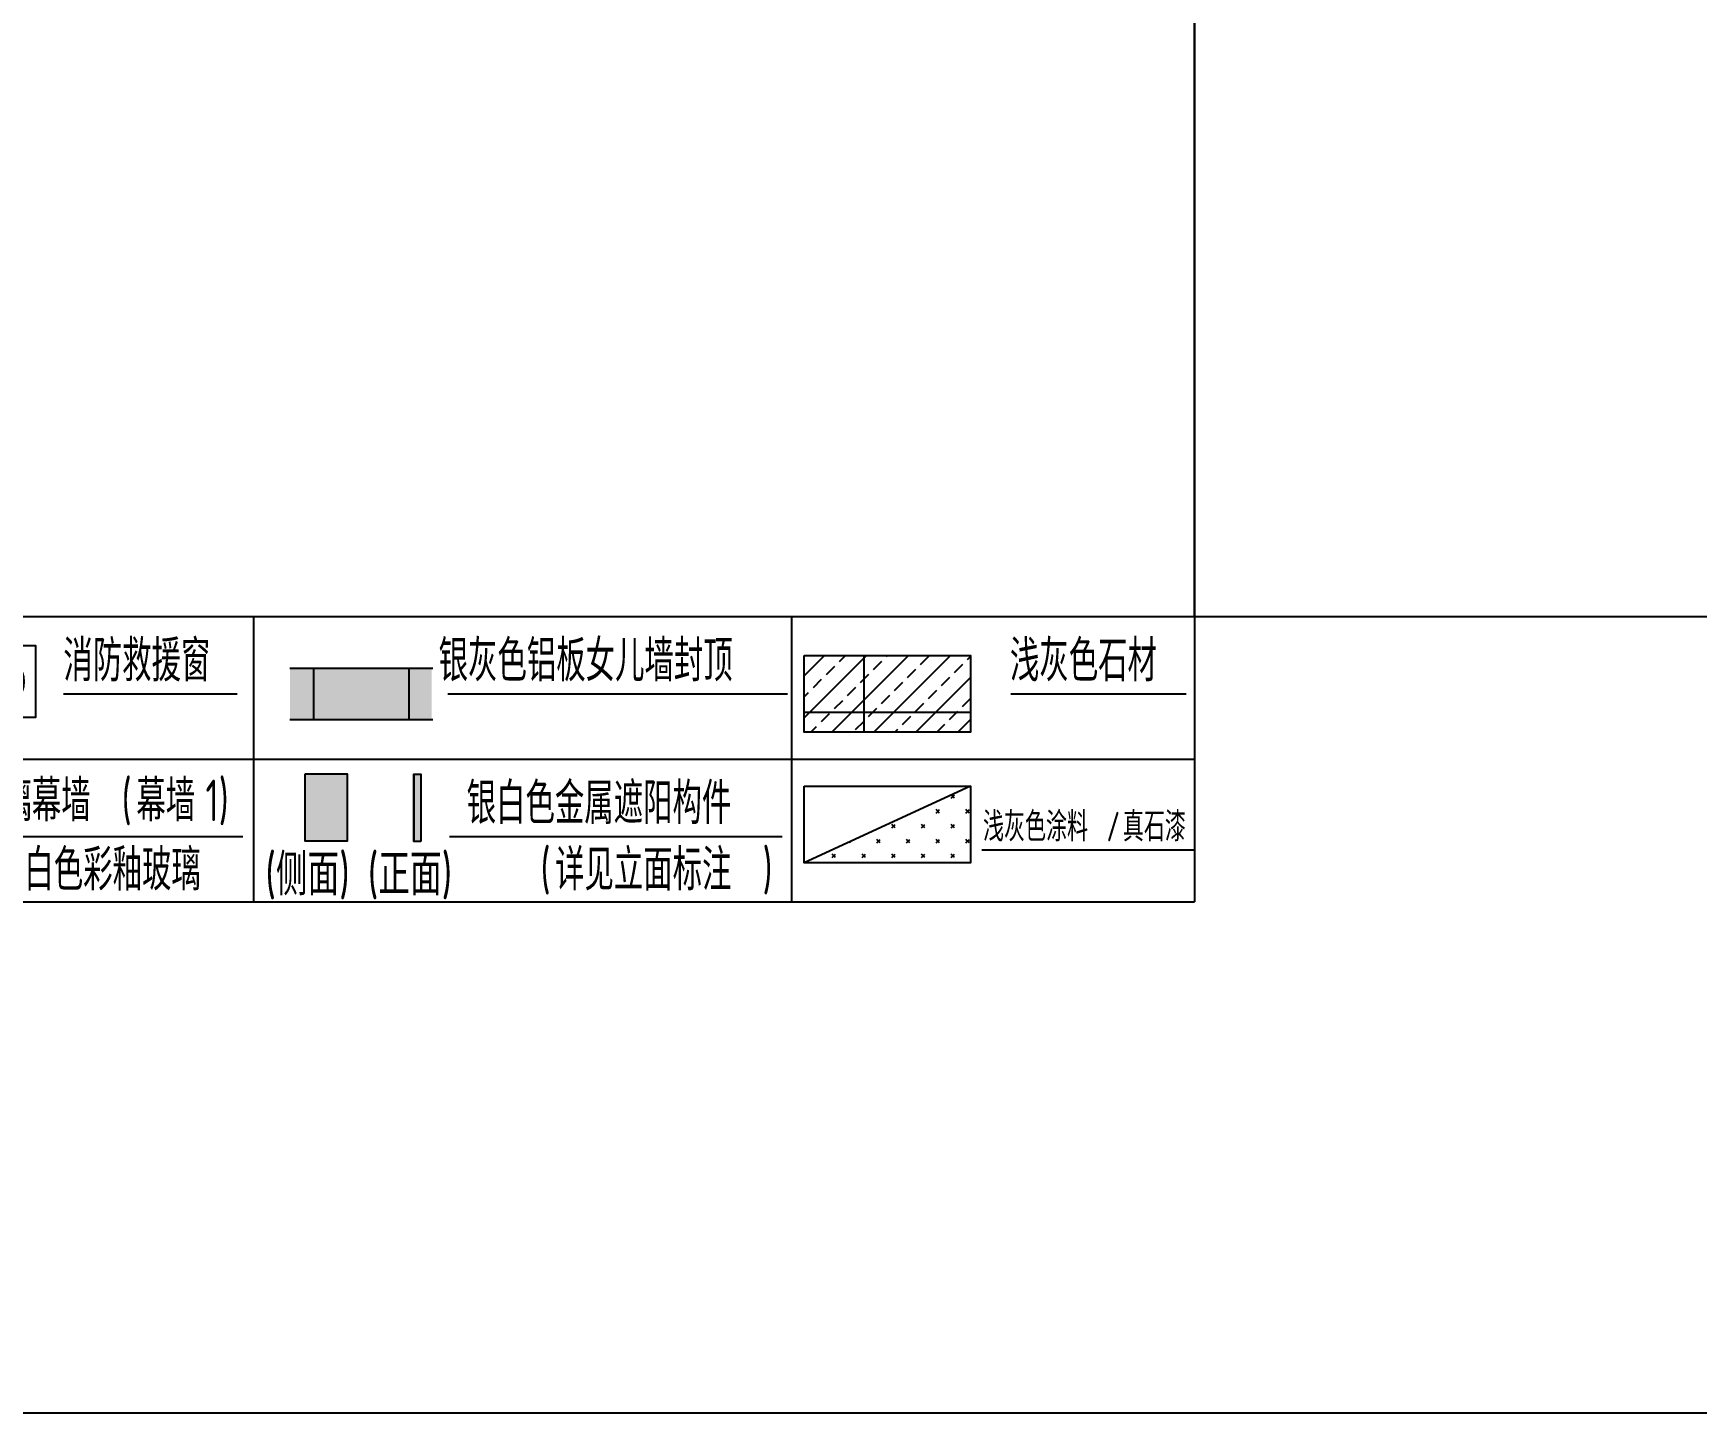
# Model space of a CAD drawing. Extents: x -483182 to 812890, y -390528 to -214858.
# Drawn here: x 350231 to 371229, y -343892 to -326478 of the extents above; entities that cross this region are included whole.
import ezdxf

# ---------------------------------------------------------------- set-up
doc = ezdxf.new("R2010")
doc.units = 0
doc.header["$LTSCALE"] = 1000
doc.header["$MEASUREMENT"] = 0
doc.layers.add('04-不打印_辅助线', color=165, linetype='Continuous', plot=False)
for name, color, linetype in [('X-立面图例$0$01-标注_符号', 200, 'Continuous'), ('X-立面图例$0$02-TEXT_标注', 130, 'Continuous'), ('X-立面图例$0$03-表格_197', 197, 'Continuous'), ('X-立面图例$0$05-填充_156', 156, 'Continuous'), ('X-立面图例$0$05-填充_18', 18, 'Continuous'), ('X-立面图例$0$A-C_玻璃幕墙', 140, 'Continuous'), ('X-立面图例$0$A-C_窗', 140, 'Continuous')]:
    doc.layers.add(name, color=color, linetype=linetype)
doc.styles.add('X-立面图例$0$_TCH_LABEL', font='ROS1', dxfattribs={"width": 0.75, "bigfont": 'JD'})
doc.styles.add('X-立面图例$0$HT_JD', font='ROS1', dxfattribs={"width": 0.8, "bigfont": 'JD'})

# ---------------------------------------------------------------- blocks, each defined once
blk = doc.blocks.new('X-立面图例$0$trsajtytuj')
h = blk.add_hatch(color=1)
h.dxf.hatch_style = 1
h.paths.add_polyline_path([(-200, 0, 1), (200, 0, 1)])
at = {"color": 1}
blk.add_lwpolyline([(-300, -300), (300, -300), (300, 300), (-300, 300)], close=True, dxfattribs=at)
blk.add_circle((0, 0), 200, dxfattribs=at)
blk = doc.blocks.new('X-立面图例')
at = {"layer": 'X-立面图例$0$05-填充_156'}
h = blk.add_hatch(dxfattribs=at)
h.set_pattern_fill('天然石材', color=256, scale=50)
h.set_pattern_definition([(45, (9014.98, -29401.6), (-176.7768, 176.7768), []), (45, (9101.91, -29491.35), (-176.7768, 176.7768), [98.6842, -56.391])])
h.paths.add_polyline_path([(22712, 1428), (22712, 2072), (21312, 2072), (21312, 1428)])
h = blk.add_hatch(dxfattribs=at)
h.set_pattern_fill('石膏板', color=256, scale=50)
h.set_pattern_definition([(45, (-163.54, 35.86), (-125, 125), [40, -136.7767]), (135, (114.75, 35.86), (-125, -125), [40, -136.7767])])
h.paths.add_polyline_path([(21312, 328), (22712, 328), (22712, 972)])
at = {"layer": 'X-立面图例$0$05-填充_18'}
h = blk.add_hatch(color=256, dxfattribs=at)
h.dxf.hatch_style = 1
h.paths.add_polyline_path([(16983, 1965), (18175, 1965), (18175, 1535), (16983, 1535)])
h = blk.add_hatch(color=256, dxfattribs=at)
h.dxf.hatch_style = 1
h.paths.add_polyline_path([(17113, 1076), (17466, 1076), (17466, 509), (17113, 509)])
h = blk.add_hatch(color=256, dxfattribs=at)
h.dxf.hatch_style = 1
h.paths.add_polyline_path([(18025, 508), (18085, 508), (18085, 1075), (18025, 1075)])
at = {"layer": 'X-立面图例$0$01-标注_符号'}
for p, q in [((15078, 1750), (16541, 1750)), ((18312, 1750), (21172, 1750)), ((23050, 1750), (24526, 1750)), ((14228, 550), (16588, 550)), ((18327, 550), (21127, 550)), ((22807, 438), (24597, 438))]:
    blk.add_line(p, q, dxfattribs=at)
at = {"layer": 'X-立面图例$0$03-表格_197'}
for p, q in [((0, 2400), (24597, 2400)), ((16677, 2400), (16677, 0)), ((21204, 2400), (21204, 0)), ((24597, 2400), (24597, 0)), ((0, 1200), (24597, 1200)), ((0, 0), (24597, 0))]:
    blk.add_line(p, q, dxfattribs=at)
at = {"layer": 'X-立面图例$0$A-C_玻璃幕墙'}
blk.add_lwpolyline([(22712, 972), (21312, 328)], dxfattribs=at)
at = {"layer": 'X-立面图例$0$A-C_窗'}
for p, q in [((16983, 1965), (18185, 1965)), ((21813, 2072), (21813, 1428)), ((21312, 1597), (22712, 1597)), ((18025, 1075), (18025, 508)), ((18085, 1075), (18085, 508))]:
    blk.add_line(p, q, dxfattribs=at)
for points in [[(17183, 1965), (17183, 1535)], [(17985, 1965), (17985, 1535)], [(17985, 1965), (17985, 1535)], [(16983, 1535), (18185, 1535)]]:
    blk.add_lwpolyline(points, dxfattribs=at)
for points in [[(21312, 2072), (22712, 2072), (22712, 1428), (21312, 1428)], [(17113, 1076), (17466, 1076), (17466, 509), (17113, 509)], [(18085, 508), (18025, 508), (18025, 1075), (18085, 1075)], [(21312, 972), (22712, 972), (22712, 328), (21312, 328)]]:
    blk.add_lwpolyline(points, close=True, dxfattribs=at)
blk.add_blockref('X-立面图例$0$trsajtytuj', (14545, 1853))
at = {"insert": (16777, 404), "char_height": 350, "width": 27209.6, "attachment_point": 1, "style": 'X-立面图例$0$HT_JD'}
blk.add_mtext('(侧面) (正面)\\P\\pl3150;{\\C1;\\P\\pl0;}    ', dxfattribs=at)
at = {"layer": 'X-立面图例$0$01-标注_符号', "color": 7, "style": 'X-立面图例$0$_TCH_LABEL', "width": 0.75}
for s, height, p in [('浅灰色涂料', 248.1, (22816, 508)), ('/', 250, (23855, 508)), ('真石漆', 248.1, (23993, 508))]:
    blk.add_text(s, height=height, dxfattribs=at).set_placement(p)
at = {"layer": 'X-立面图例$0$02-TEXT_标注', "style": 'X-立面图例$0$_TCH_LABEL', "width": 0.75}
for s, height, p in [('消防救援窗', 347.3, (15077, 1855)), ('银灰色铝板女儿墙封顶', 347.3, (18235, 1855)), ('浅灰色石材', 347.3, (23043, 1855)), ('白色玻璃幕墙', 347.3, (13822, 678)), ('(', 350, (15568, 678)), ('幕墙', 347.3, (15691, 678)), ('1)', 350, (16273, 678)), ('银白色金属遮阳构件', 347.3, (18471, 655)), ('内侧白色彩釉玻璃', 347.3, (14254, 95)), ('(', 350, (19093, 95)), ('详见立面标注', 347.3, (19215, 95)), (')', 350, (20961, 95))]:
    blk.add_text(s, height=height, dxfattribs=at).set_placement(p)

msp = doc.modelspace()

# ---------------------------------------------------------------- linework, layer by layer
msp.add_lwpolyline([(-52242.7, -343891.9), (501855.5, -343891.9), (501855.5, -214857.7), (-52242.7, -214857.7)], close=True)
at = {"layer": '04-不打印_辅助线'}
for points in [[(222241, -333841.9), (364891, -333841.9), (364891, -294391.9), (222241, -294391.9)], [(364891, -333841.9), (464041, -333841.9), (464041, -294391.9), (364891, -294391.9)]]:
    msp.add_lwpolyline(points, close=True, dxfattribs=at)

# ---------------------------------------------------------------- block references
at = {"xscale": 1.5, "yscale": 1.5, "zscale": 1.5}
msp.add_blockref('X-立面图例', (327995.7, -337441.9), dxfattribs=at)

doc.saveas('drawing.dxf')
